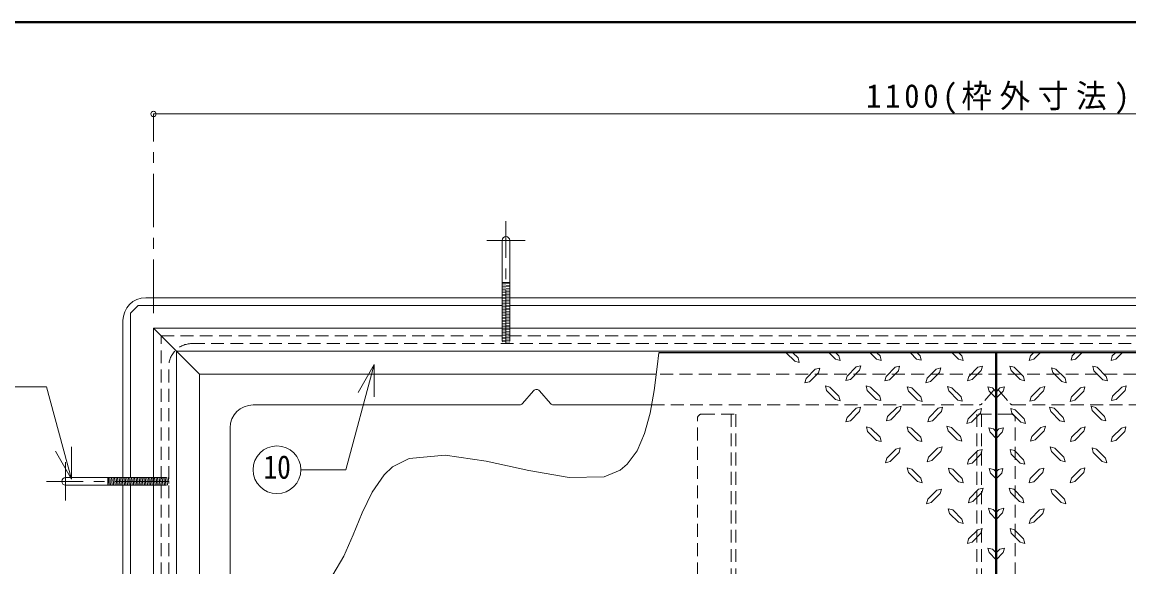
# Model space of a CAD drawing. Units: millimetres at full size, sheet at 1:7; details may follow other scales. Extents: x -1472 to 1363, y -987 to 980.
# Drawn here: x -837 to -115, y 624 to 980 of the extents above; entities that cross this region are included whole.
import ezdxf
from ezdxf.enums import TextEntityAlignment as Align

# ---------------------------------------------------------------- set-up
doc = ezdxf.new("R2010")
doc.units = ezdxf.units.MM
doc.header["$LTSCALE"] = 7
doc.header["$PDMODE"] = 32
doc.header["$PDSIZE"] = 3.5
doc.linetypes.add('CHAIN1', pattern=[8, 5, -1, 1, -1])
doc.linetypes.add('DASHED1', pattern=[1.8, 1.2, -0.6])
doc.layers.add('0-0____1', color=4, linetype='Continuous', lineweight=9)
doc.styles.add('ＭＳ ゴシック', font='')
doc.styles.get('ＭＳ ゴシック').set_extended_font_data('MS Gothic')

msp = doc.modelspace()

# ---------------------------------------------------------------- linework, layer by layer
at = {"layer": '0-0____1', "color": 1, "lineweight": 40}
for p, q in [((1363.499, 979.62), (-1471.501, 979.62)), ((-201.501, 479.62), (-201.501, 763.62))]:
    msp.add_line(p, q, dxfattribs=at)
at = {"layer": '0-0____1'}
for p, q in [((-751.501, 919.62), (348.499, 919.62)), ((-524.001, 809.519), (-519.001, 809.519)), ((-519.001, 808.648), (-524.001, 809.057)), ((-519.001, 807.645), (-524.001, 808.054)), ((-519.001, 806.642), (-524.001, 807.05)), ((-519.001, 805.638), (-524.001, 806.047)), ((-519.001, 804.635), (-524.001, 805.044)), ((-519.001, 803.632), (-524.001, 804.04)), ((-519.001, 802.628), (-524.001, 803.037)), ((-519.001, 801.625), (-524.001, 802.034)), ((-766.501, 789.62), (-761.501, 794.62)), ((-524.001, 794.62), (-761.501, 794.62)), ((-519.001, 800.622), (-524.001, 801.03)), ((-519.001, 799.618), (-524.001, 800.027)), ((-519.001, 798.615), (-524.001, 799.024)), ((-519.001, 797.612), (-524.001, 798.02)), ((-519.001, 796.608), (-524.001, 797.017)), ((-519.001, 795.605), (-524.001, 796.014)), ((-519.001, 794.602), (-524.001, 795.01)), ((115.999, 794.62), (-519.001, 794.62)), ((-766.501, 789.62), (-766.501, 682.12)), ((-519.001, 793.598), (-524.001, 794.007)), ((-519.001, 792.595), (-524.001, 793.004)), ((-519.001, 791.592), (-524.001, 792)), ((-519.001, 790.588), (-524.001, 790.997)), ((-519.001, 789.585), (-524.001, 789.994)), ((-519.001, 788.582), (-524.001, 788.99)), ((-519.001, 787.578), (-524.001, 787.987)), ((-519.001, 786.575), (-524.001, 786.984)), ((-519.001, 785.572), (-524.001, 785.98)), ((-519.001, 784.568), (-524.001, 784.977)), ((-519.001, 783.565), (-524.001, 783.974)), ((-519.001, 782.562), (-524.001, 782.97)), ((-519.001, 781.559), (-524.001, 781.967)), ((-519.001, 780.555), (-524.001, 780.964)), ((-519.834, 779.62), (-524.001, 779.96)), ((-736.501, 764.62), (-721.501, 749.62)), ((-338.652, 763.62), (-332.986, 758.089)), ((-334.204, 763.62), (-330.829, 760.245)), ((-330.829, 760.245), (-329.986, 757.245)), ((-310.486, 763.62), (-306.267, 759.401)), ((-303.267, 758.651), (-306.267, 759.401)), ((-306.173, 763.62), (-304.111, 761.557)), ((-304.111, 761.557), (-303.267, 758.651)), ((-283.767, 763.62), (-279.548, 759.401)), ((-257.358, 763.62), (-253.392, 759.495)), ((-253.111, 763.62), (-251.142, 761.651)), ((-230.236, 763.62), (-226.017, 759.401)), ((-225.923, 763.62), (-223.861, 761.557)), ((-177.079, 763.62), (-179.142, 761.557)), ((-172.767, 763.62), (-176.986, 759.401)), ((-149.892, 763.62), (-151.861, 761.651)), ((-145.644, 763.62), (-149.611, 759.495)), ((-119.236, 763.62), (-123.454, 759.401)), ((-329.986, 757.245), (-332.986, 758.089)), ((-325.579, 746.839), (-319.579, 752.839)), ((-298.767, 748.432), (-292.861, 754.432)), ((-296.517, 746.276), (-290.704, 752.182)), ((-292.861, 754.432), (-289.861, 755.182)), ((-289.861, 755.182), (-290.704, 752.182)), ((-273.361, 748.151), (-267.454, 754.151)), ((-271.204, 745.995), (-265.298, 751.901)), ((-267.454, 754.151), (-264.548, 754.901)), ((-264.548, 754.901), (-265.298, 751.901)), ((-246.548, 747.026), (-240.548, 753.026)), ((-219.267, 748.245), (-213.361, 754.245)), ((-217.111, 746.089), (-211.204, 751.995)), ((-185.892, 746.089), (-191.798, 751.995)), ((-183.736, 748.245), (-189.642, 754.245)), ((-156.454, 747.026), (-162.454, 753.026)), ((-138.454, 754.901), (-137.704, 751.901)), ((-135.548, 754.151), (-138.454, 754.901)), ((-131.798, 745.995), (-137.704, 751.901)), ((-129.642, 748.151), (-135.548, 754.151)), ((-325.579, 746.839), (-326.329, 743.932)), ((-323.329, 744.682), (-326.329, 743.932)), ((-323.329, 744.682), (-317.423, 750.589)), ((-298.767, 748.432), (-299.517, 745.526)), ((-296.517, 746.276), (-299.517, 745.526)), ((-273.361, 748.151), (-274.204, 745.245)), ((-271.204, 745.995), (-274.204, 745.245)), ((-246.548, 747.026), (-247.298, 744.12)), ((-244.298, 744.87), (-247.298, 744.12)), ((-244.298, 744.87), (-238.392, 750.776)), ((-219.267, 748.245), (-220.111, 745.339)), ((-217.111, 746.089), (-220.111, 745.339)), ((-185.892, 746.089), (-182.892, 745.339)), ((-183.736, 748.245), (-182.892, 745.339)), ((-158.704, 744.87), (-164.611, 750.776)), ((-158.704, 744.87), (-155.704, 744.12)), ((-156.454, 747.026), (-155.704, 744.12)), ((-131.798, 745.995), (-128.798, 745.245)), ((-129.642, 748.151), (-128.798, 745.245)), ((-503.381, 738.768), (-510.657, 730.471)), ((-499.622, 738.768), (-492.345, 730.471)), ((-312.173, 738.964), (-312.923, 741.964)), ((-310.017, 741.214), (-312.923, 741.964)), ((-312.173, 738.964), (-306.267, 733.057)), ((-310.017, 741.214), (-304.111, 735.214)), ((-283.486, 741.214), (-286.392, 742.057)), ((-285.642, 739.057), (-286.392, 742.057)), ((-285.642, 739.057), (-279.736, 733.151)), ((-283.486, 741.214), (-277.486, 735.307)), ((-258.642, 738.495), (-259.486, 741.495)), ((-256.486, 740.745), (-259.486, 741.495)), ((-258.642, 738.495), (-252.829, 732.682)), ((-256.486, 740.745), (-250.579, 734.839)), ((-230.329, 740.839), (-233.329, 741.682)), ((-232.486, 738.682), (-233.329, 741.682)), ((-232.486, 738.682), (-226.579, 732.776)), ((-230.329, 740.839), (-224.423, 734.932)), ((-206.048, 738.495), (-206.892, 741.495)), ((-203.892, 740.745), (-206.892, 741.495)), ((-206.048, 738.495), (-201.501, 733.948)), ((-203.892, 740.745), (-201.501, 738.013)), ((-199.111, 740.745), (-201.501, 738.013)), ((-196.954, 738.495), (-201.501, 733.948)), ((-199.111, 740.745), (-196.111, 741.495)), ((-196.954, 738.495), (-196.111, 741.495)), ((-172.673, 740.839), (-178.579, 734.932)), ((-170.517, 738.682), (-176.423, 732.776)), ((-172.673, 740.839), (-169.673, 741.682)), ((-170.517, 738.682), (-169.673, 741.682)), ((-146.517, 740.745), (-152.423, 734.839)), ((-144.361, 738.495), (-150.173, 732.682)), ((-146.517, 740.745), (-143.517, 741.495)), ((-144.361, 738.495), (-143.517, 741.495)), ((-119.517, 741.214), (-125.517, 735.307)), ((-117.361, 739.057), (-123.267, 733.151)), ((-119.517, 741.214), (-116.611, 742.057)), ((-117.361, 739.057), (-116.611, 742.057)), ((-512.537, 729.62), (-686.501, 729.62)), ((-426.454, 729.62), (-490.466, 729.62)), ((-303.267, 732.307), (-306.267, 733.057)), ((-304.111, 735.214), (-303.267, 732.307)), ((-298.767, 721.432), (-292.861, 727.432)), ((-296.611, 719.276), (-290.704, 725.182)), ((-270.173, 719.932), (-264.267, 725.839)), ((-263.517, 728.839), (-264.267, 725.839)), ((-245.329, 721.432), (-239.423, 727.432)), ((-243.079, 719.276), (-237.267, 725.182)), ((-219.829, 720.401), (-213.923, 726.307)), ((-217.673, 718.245), (-211.767, 724.151)), ((-213.923, 726.307), (-211.017, 727.151)), ((-211.017, 727.151), (-211.767, 724.151)), ((-191.986, 727.151), (-191.236, 724.151)), ((-189.079, 726.307), (-191.986, 727.151)), ((-185.329, 718.245), (-191.236, 724.151)), ((-183.173, 720.401), (-189.079, 726.307)), ((-159.923, 719.276), (-165.736, 725.182)), ((-157.673, 721.432), (-163.579, 727.432)), ((-139.486, 728.839), (-138.736, 725.839)), ((-132.829, 719.932), (-138.736, 725.839)), ((-298.767, 721.432), (-299.611, 718.526)), ((-296.611, 719.276), (-299.611, 718.526)), ((-285.454, 712.245), (-286.204, 715.245)), ((-283.298, 714.401), (-286.204, 715.245)), ((-272.329, 722.089), (-273.173, 719.089)), ((-270.173, 719.932), (-273.173, 719.089)), ((-258.829, 712.339), (-259.673, 715.339)), ((-256.673, 714.495), (-259.673, 715.339)), ((-245.329, 721.432), (-246.079, 718.526)), ((-243.079, 719.276), (-246.079, 718.526)), ((-232.861, 712.714), (-233.611, 715.714)), ((-230.704, 714.87), (-233.611, 715.714)), ((-219.829, 720.401), (-220.673, 717.401)), ((-217.673, 718.245), (-220.673, 717.401)), ((-185.329, 718.245), (-182.329, 717.401)), ((-183.173, 720.401), (-182.329, 717.401)), ((-172.298, 714.87), (-169.392, 715.714)), ((-170.142, 712.714), (-169.392, 715.714)), ((-159.923, 719.276), (-156.923, 718.526)), ((-157.673, 721.432), (-156.923, 718.526)), ((-146.329, 714.495), (-143.329, 715.339)), ((-144.173, 712.339), (-143.329, 715.339)), ((-132.829, 719.932), (-129.829, 719.089)), ((-130.673, 722.089), (-129.829, 719.089)), ((-119.704, 714.401), (-116.798, 715.245)), ((-117.548, 712.245), (-116.798, 715.245)), ((-701.501, 601.717), (-701.501, 714.62)), ((-285.454, 712.245), (-279.548, 706.339)), ((-283.298, 714.401), (-277.298, 708.495)), ((-258.829, 712.339), (-252.923, 706.432)), ((-256.673, 714.495), (-250.767, 708.589)), ((-232.861, 712.714), (-226.954, 706.807)), ((-230.704, 714.87), (-224.704, 708.964)), ((-205.486, 711.682), (-206.329, 714.682)), ((-203.329, 713.932), (-206.329, 714.682)), ((-205.486, 711.682), (-201.501, 707.698)), ((-203.329, 713.932), (-201.501, 712.104)), ((-199.673, 713.932), (-201.501, 712.104)), ((-197.517, 711.682), (-201.501, 707.698)), ((-199.673, 713.932), (-196.673, 714.682)), ((-197.517, 711.682), (-196.673, 714.682)), ((-172.298, 714.87), (-178.298, 708.964)), ((-170.142, 712.714), (-176.048, 706.807)), ((-146.329, 714.495), (-152.236, 708.589)), ((-144.173, 712.339), (-150.079, 706.432)), ((-119.704, 714.401), (-125.704, 708.495)), ((-117.548, 712.245), (-123.454, 706.339)), ((-266.986, 700.62), (-264.079, 701.464)), ((-264.079, 701.464), (-264.829, 698.464)), ((-245.704, 695.464), (-239.798, 701.37)), ((-239.798, 701.37), (-236.798, 702.12)), ((-236.798, 702.12), (-237.642, 699.214)), ((-166.204, 702.12), (-165.361, 699.214)), ((-163.204, 701.37), (-166.204, 702.12)), ((-157.298, 695.464), (-163.204, 701.37)), ((-138.923, 701.464), (-138.173, 698.464)), ((-136.017, 700.62), (-138.923, 701.464)), ((-272.892, 694.714), (-273.736, 691.714)), ((-272.892, 694.714), (-266.986, 700.62)), ((-270.736, 692.557), (-264.829, 698.464)), ((-245.704, 695.464), (-246.548, 692.464)), ((-243.548, 693.307), (-237.642, 699.214)), ((-219.454, 693.776), (-220.204, 690.87)), ((-219.454, 693.776), (-213.548, 699.776)), ((-217.204, 691.62), (-211.392, 697.526)), ((-185.798, 691.62), (-191.611, 697.526)), ((-183.548, 693.776), (-189.454, 699.776)), ((-183.548, 693.776), (-182.798, 690.87)), ((-159.454, 693.307), (-165.361, 699.214)), ((-157.298, 695.464), (-156.454, 692.464)), ((-132.267, 692.557), (-138.173, 698.464)), ((-130.111, 694.714), (-136.017, 700.62)), ((-130.111, 694.714), (-129.267, 691.714)), ((-270.736, 692.557), (-273.736, 691.714)), ((-256.486, 687.682), (-259.486, 688.526)), ((-258.642, 685.526), (-259.486, 688.526)), ((-256.486, 687.682), (-250.579, 681.776)), ((-243.548, 693.307), (-246.548, 692.464)), ((-231.923, 685.339), (-232.673, 688.339)), ((-229.767, 687.589), (-232.673, 688.339)), ((-229.767, 687.589), (-223.767, 681.589)), ((-217.204, 691.62), (-220.204, 690.87)), ((-202.954, 687.307), (-205.954, 688.057)), ((-205.204, 685.057), (-205.954, 688.057)), ((-202.954, 687.307), (-201.501, 685.854)), ((-200.048, 687.307), (-201.501, 685.854)), ((-200.048, 687.307), (-197.048, 688.057)), ((-197.798, 685.057), (-197.048, 688.057)), ((-185.798, 691.62), (-182.798, 690.87)), ((-173.236, 687.589), (-179.236, 681.589)), ((-173.236, 687.589), (-170.329, 688.339)), ((-171.079, 685.339), (-170.329, 688.339)), ((-159.454, 693.307), (-156.454, 692.464)), ((-146.517, 687.682), (-152.423, 681.776)), ((-146.517, 687.682), (-143.517, 688.526)), ((-144.361, 685.526), (-143.517, 688.526)), ((-132.267, 692.557), (-129.267, 691.714)), ((-781.4, 682.12), (-781.4, 677.12)), ((-780.53, 677.12), (-780.938, 682.12)), ((-779.527, 677.12), (-779.935, 682.12)), ((-778.523, 677.12), (-778.932, 682.12)), ((-777.52, 677.12), (-777.928, 682.12)), ((-776.517, 677.12), (-776.925, 682.12)), ((-775.513, 677.12), (-775.922, 682.12)), ((-774.51, 677.12), (-774.918, 682.12)), ((-773.507, 677.12), (-773.915, 682.12)), ((-772.503, 677.12), (-772.912, 682.12)), ((-771.5, 677.12), (-771.908, 682.12)), ((-770.497, 677.12), (-770.905, 682.12)), ((-769.493, 677.12), (-769.902, 682.12)), ((-768.49, 677.12), (-768.898, 682.12)), ((-767.487, 677.12), (-767.895, 682.12)), ((-766.483, 677.12), (-766.892, 682.12)), ((-765.48, 677.12), (-765.888, 682.12)), ((-764.477, 677.12), (-764.885, 682.12)), ((-763.473, 677.12), (-763.882, 682.12)), ((-762.47, 677.12), (-762.878, 682.12)), ((-761.467, 677.12), (-761.875, 682.12)), ((-760.463, 677.12), (-760.872, 682.12)), ((-759.46, 677.12), (-759.868, 682.12)), ((-758.457, 677.12), (-758.865, 682.12)), ((-757.453, 677.12), (-757.862, 682.12)), ((-756.45, 677.12), (-756.858, 682.12)), ((-755.447, 677.12), (-755.855, 682.12)), ((-754.443, 677.12), (-754.852, 682.12)), ((-753.44, 677.12), (-753.848, 682.12)), ((-752.437, 677.12), (-752.845, 682.12)), ((-751.501, 677.953), (-751.842, 682.12)), ((-258.642, 685.526), (-252.829, 679.62)), ((-231.923, 685.339), (-226.017, 679.432)), ((-205.204, 685.057), (-201.501, 681.354)), ((-197.798, 685.057), (-201.501, 681.354)), ((-171.079, 685.339), (-176.986, 679.432)), ((-144.361, 685.526), (-150.173, 679.62)), ((-766.501, 677.12), (-766.501, 169.62)), ((-246.173, 667.995), (-240.267, 673.901)), ((-240.267, 673.901), (-237.267, 674.651)), ((-237.267, 674.651), (-238.111, 671.745)), ((-218.892, 668.557), (-212.986, 674.557)), ((-216.642, 666.401), (-210.829, 672.307)), ((-212.986, 674.557), (-209.986, 675.307)), ((-209.986, 675.307), (-210.829, 672.307)), ((-190.017, 674.557), (-193.017, 675.307)), ((-193.017, 675.307), (-192.173, 672.307)), ((-186.361, 666.401), (-192.173, 672.307)), ((-184.111, 668.557), (-190.017, 674.557)), ((-165.736, 674.651), (-164.892, 671.745)), ((-162.736, 673.901), (-165.736, 674.651)), ((-156.829, 667.995), (-162.736, 673.901)), ((-246.173, 667.995), (-247.017, 664.995)), ((-244.017, 665.839), (-247.017, 664.995)), ((-244.017, 665.839), (-238.111, 671.745)), ((-218.892, 668.557), (-219.642, 665.651)), ((-216.642, 666.401), (-219.642, 665.651)), ((-186.361, 666.401), (-183.361, 665.651)), ((-184.111, 668.557), (-183.361, 665.651)), ((-158.986, 665.839), (-164.892, 671.745)), ((-158.986, 665.839), (-155.986, 664.995)), ((-156.829, 667.995), (-155.986, 664.995)), ((-231.923, 658.714), (-232.767, 661.714)), ((-229.767, 660.964), (-232.767, 661.714)), ((-231.923, 658.714), (-226.017, 652.901)), ((-229.767, 660.964), (-223.861, 655.057)), ((-203.423, 661.339), (-206.423, 662.089)), ((-205.579, 659.089), (-206.423, 662.089)), ((-205.579, 659.089), (-201.501, 654.847)), ((-203.423, 661.339), (-201.501, 659.417)), ((-199.579, 661.339), (-201.501, 659.417)), ((-197.423, 659.089), (-201.501, 654.847)), ((-199.579, 661.339), (-196.579, 662.089)), ((-197.423, 659.089), (-196.579, 662.089)), ((-173.236, 660.964), (-179.142, 655.057)), ((-171.079, 658.714), (-176.986, 652.901)), ((-173.236, 660.964), (-170.236, 661.714)), ((-171.079, 658.714), (-170.236, 661.714)), ((-219.454, 642.12), (-213.548, 648.026)), ((-217.204, 639.964), (-211.392, 645.87)), ((-185.798, 639.964), (-191.611, 645.87)), ((-183.548, 642.12), (-189.454, 648.026)), ((-219.454, 642.12), (-220.204, 639.12)), ((-217.204, 639.964), (-220.204, 639.12)), ((-203.892, 635.37), (-206.892, 636.12)), ((-206.048, 633.12), (-206.892, 636.12)), ((-199.111, 635.37), (-196.111, 636.12)), ((-196.954, 633.12), (-196.111, 636.12)), ((-185.798, 639.964), (-182.798, 639.12)), ((-183.548, 642.12), (-182.798, 639.12)), ((-206.048, 633.12), (-201.501, 628.391)), ((-203.892, 635.37), (-201.501, 632.979)), ((-199.111, 635.37), (-201.501, 632.979)), ((-196.954, 633.12), (-201.501, 628.391))]:
    msp.add_line(p, q, dxfattribs=at)
at = {"layer": '0-0____1', "linetype": 'CHAIN1'}
for p, q in [((-751.501, 789.62), (-751.501, 919.62)), ((-521.501, 769.62), (-521.501, 849.519)), ((-534.001, 837.019), (-509.001, 837.019)), ((-808.9, 692.12), (-808.9, 667.12)), ((-741.501, 679.62), (-821.4, 679.62))]:
    msp.add_line(p, q, dxfattribs=at)
at = {"layer": '0-0____1', "color": 7, "lineweight": 18}
for p, q in [((-524.001, 837.019), (-524.001, 779.62)), ((-519.001, 837.019), (-519.001, 779.62)), ((-756.501, 799.62), (-524.001, 799.62)), ((-519.001, 799.62), (115.999, 799.62)), ((-771.501, 784.62), (-771.501, 682.12)), ((-751.501, 779.62), (-736.501, 764.62)), ((-751.501, 779.62), (348.499, 779.62)), ((-751.501, 779.62), (-751.501, 479.62)), ((333.499, 764.62), (-736.501, 764.62)), ((-736.501, 764.62), (-736.501, 479.62)), ((-607.516, 755.918), (-625.921, 687.232)), ((-607.516, 755.918), (-618.016, 737.731)), ((-607.516, 755.918), (-607.516, 734.918)), ((-821.243, 741.502), (-847.408, 741.502)), ((-805.061, 681.11), (-821.243, 741.502)), ((-805.061, 681.11), (-805.061, 702.11)), ((-805.061, 681.11), (-815.561, 699.297)), ((-625.921, 687.232), (-655.335, 687.232)), ((-808.9, 682.12), (-751.501, 682.12)), ((-808.9, 677.12), (-751.501, 677.12)), ((-771.501, 677.12), (-771.501, 599.62))]:
    msp.add_line(p, q, dxfattribs=at)
at = {"layer": '0-0____1', "linetype": 'DASHED1'}
for p, q in [((-746.501, 479.62), (-746.501, 774.62)), ((-746.501, 774.62), (343.499, 774.62)), ((-524.001, 779.62), (-524.001, 769.62)), ((-519.001, 778.549), (-524.001, 778.957)), ((-519.001, 777.545), (-524.001, 777.954)), ((-519.001, 776.542), (-524.001, 776.95)), ((-519.001, 775.539), (-524.001, 775.947)), ((-519.001, 774.535), (-524.001, 774.944)), ((-519.001, 773.532), (-524.001, 773.94)), ((-519.001, 779.552), (-519.834, 779.62)), ((-519.001, 779.62), (-519.001, 769.62)), ((-726.501, 769.62), (323.499, 769.62)), ((-519.001, 772.529), (-524.001, 772.937)), ((-519.001, 771.525), (-524.001, 771.934)), ((-519.001, 770.522), (-524.001, 770.93)), ((-520.242, 769.62), (-524.001, 769.927)), ((-741.501, 479.62), (-741.501, 754.62)), ((318.499, 749.62), (-423.422, 749.62)), ((-203.381, 738.768), (-210.657, 730.471)), ((-199.622, 738.768), (-192.345, 730.471)), ((-426.454, 729.62), (-212.537, 729.62)), ((-190.466, 729.62), (87.463, 729.62)), ((-374.501, 723.62), (-374.501, 479.62)), ((-211.001, 723.62), (-211.001, 479.62)), ((-751.501, 682.12), (-741.501, 682.12)), ((-750.43, 677.12), (-750.838, 682.12)), ((-749.427, 677.12), (-749.835, 682.12)), ((-748.423, 677.12), (-748.832, 682.12)), ((-747.42, 677.12), (-747.828, 682.12)), ((-746.417, 677.12), (-746.825, 682.12)), ((-745.413, 677.12), (-745.822, 682.12)), ((-744.41, 677.12), (-744.818, 682.12)), ((-743.407, 677.12), (-743.815, 682.12)), ((-742.403, 677.12), (-742.812, 682.12)), ((-741.501, 678.361), (-741.808, 682.12)), ((-751.433, 677.12), (-751.501, 677.953)), ((-751.501, 677.12), (-741.501, 677.12))]:
    msp.add_line(p, q, dxfattribs=at)
at = {"layer": '0-0____1', "color": 5, "lineweight": 25}
msp.add_line((332.499, 763.62), (-421.748, 763.62), dxfattribs=at)
at = {"layer": '0-0____1', "color": 7, "linetype": 'DASHED1', "lineweight": 18}
for p, q in [((-393.501, 723.62), (-371.501, 723.62)), ((-371.501, 723.62), (-371.501, 479.62)), ((-192.001, 723.62), (-214.001, 723.62)), ((-214.001, 723.62), (-214.001, 479.62)), ((-396.501, 479.62), (-396.501, 720.62)), ((-189.001, 479.62), (-189.001, 720.62))]:
    msp.add_line(p, q, dxfattribs=at)
at = {"layer": '0-0____1', "color": 7, "lineweight": 18}
msp.add_lwpolyline([(-421.748, 763.62), (-422.795, 754.451), (-424.808, 738.947), (-427.395, 724.292), (-430.92, 711.023), (-435.746, 699.677), (-442.238, 690.79), (-446.909, 686.975), (-457.39, 682.705), (-480.094, 682.073), (-506.581, 686.717), (-534.435, 692.864), (-561.235, 696.742), (-584.565, 694.578), (-595.553, 689.069), (-600.982, 684.009), (-608.765, 672.685), (-615.227, 659.18), (-621.153, 644.787), (-627.331, 630.796), (-634.547, 618.5)], dxfattribs=at)
at = {"layer": '0-0____1'}
for points in [[(-279.361, 763.62), (-277.298, 761.557), (-276.548, 758.557), (-279.548, 759.401)], [(-251.142, 761.651), (-250.392, 758.745), (-253.392, 759.495)], [(-223.861, 761.557), (-223.017, 758.557), (-226.017, 759.401)], [(-179.142, 761.557), (-179.986, 758.557), (-176.986, 759.401)], [(-151.861, 761.651), (-152.611, 758.745), (-149.611, 759.495)], [(-123.642, 763.62), (-125.704, 761.557), (-126.454, 758.557), (-123.454, 759.401)], [(-319.579, 752.839), (-316.673, 753.589), (-317.423, 750.589)], [(-240.548, 753.026), (-237.642, 753.776), (-238.392, 750.776)], [(-213.361, 754.245), (-210.361, 754.995), (-211.204, 751.995)], [(-189.642, 754.245), (-192.642, 754.995), (-191.798, 751.995)], [(-162.454, 753.026), (-165.361, 753.776), (-164.611, 750.776)], [(-721.501, 605.094), (-721.501, 749.62), (-423.422, 749.62)], [(-277.486, 735.307), (-276.736, 732.401), (-279.736, 733.151)], [(-250.579, 734.839), (-249.829, 731.839), (-252.829, 732.682)], [(-224.423, 734.932), (-223.579, 732.026), (-226.579, 732.776)], [(-178.579, 734.932), (-179.423, 732.026), (-176.423, 732.776)], [(-152.423, 734.839), (-153.173, 731.839), (-150.173, 732.682)], [(-125.517, 735.307), (-126.267, 732.401), (-123.267, 733.151)], [(-292.861, 727.432), (-289.954, 728.182), (-290.704, 725.182)], [(-272.329, 722.089), (-266.423, 727.995), (-263.517, 728.839)], [(-239.423, 727.432), (-236.423, 728.182), (-237.267, 725.182)], [(-163.579, 727.432), (-166.579, 728.182), (-165.736, 725.182)], [(-130.673, 722.089), (-136.579, 727.995), (-139.486, 728.839)], [(-277.298, 708.495), (-276.548, 705.589), (-279.548, 706.339)], [(-250.767, 708.589), (-249.923, 705.589), (-252.923, 706.432)], [(-224.704, 708.964), (-223.954, 705.964), (-226.954, 706.807)], [(-178.298, 708.964), (-179.048, 705.964), (-176.048, 706.807)], [(-152.236, 708.589), (-153.079, 705.589), (-150.079, 706.432)], [(-125.704, 708.495), (-126.454, 705.589), (-123.454, 706.339)], [(-213.548, 699.776), (-210.548, 700.526), (-211.392, 697.526)], [(-189.454, 699.776), (-192.454, 700.526), (-191.611, 697.526)], [(-250.579, 681.776), (-249.829, 678.776), (-252.829, 679.62)], [(-223.767, 681.589), (-223.017, 678.682), (-226.017, 679.432)], [(-179.236, 681.589), (-179.986, 678.682), (-176.986, 679.432)], [(-152.423, 681.776), (-153.173, 678.776), (-150.173, 679.62)], [(-223.861, 655.057), (-223.017, 652.057), (-226.017, 652.901)], [(-179.142, 655.057), (-179.986, 652.057), (-176.986, 652.901)], [(-213.548, 648.026), (-210.548, 648.87), (-211.392, 645.87)], [(-189.454, 648.026), (-192.454, 648.87), (-191.611, 645.87)]]:
    msp.add_lwpolyline(points, dxfattribs=at)
at = {"layer": '0-0____1', "color": 7, "lineweight": 18}
msp.add_circle((-670.935, 687.232), 15.6, dxfattribs=at)
for centre, radius, start, end in [((-521.501, 837.019), 2.5, 360, 180), ((-756.501, 784.62), 15, 90, 180), ((-808.9, 679.62), 2.5, 90, 270)]:
    msp.add_arc(centre, radius, start, end, dxfattribs=at)
at = {"layer": '0-0____1', "linetype": 'DASHED1'}
for centre, radius, start, end in [((-726.501, 754.62), 15, 90, 180), ((-201.501, 737.12), 2.5, 41.25117, 138.74883), ((-212.537, 732.12), 2.5, 270, 318.74883), ((-190.466, 732.12), 2.5, 221.25117, 270)]:
    msp.add_arc(centre, radius, start, end, dxfattribs=at)
at = {"layer": '0-0____1'}
for centre, radius, start, end in [((-501.501, 737.12), 2.5, 41.25117, 138.74883), ((-686.501, 714.62), 15, 90, 180), ((-512.537, 732.12), 2.5, 270, 318.74883), ((-490.466, 732.12), 2.5, 221.25117, 270)]:
    msp.add_arc(centre, radius, start, end, dxfattribs=at)
at = {"layer": '0-0____1', "color": 7, "linetype": 'DASHED1', "lineweight": 18}
for centre, start, end in [((-393.501, 720.62), 90, 180), ((-192.001, 720.62), 0, 90)]:
    msp.add_arc(centre, 3, start, end, dxfattribs=at)
at = {"layer": '0-0____1'}
msp.add_point((-751.501, 919.62), dxfattribs=at)

# ---------------------------------------------------------------- texts
at = {"layer": '0-0____1', "color": 7, "style": 'ＭＳ ゴシック', "width": 0.85}
msp.add_text('10', height=15.4, dxfattribs=at).set_placement((-679.685, 676.732), align=Align.BOTTOM_LEFT)
at = {"layer": '0-0____1', "color": 7, "insert": (-286.376, 919.62), "char_height": 15.4, "attachment_point": 7, "style": 'ＭＳ ゴシック'}
msp.add_mtext('\\T1.25;\\W0.95;1100(枠外寸法)', dxfattribs=at)

doc.saveas('drawing.dxf')
